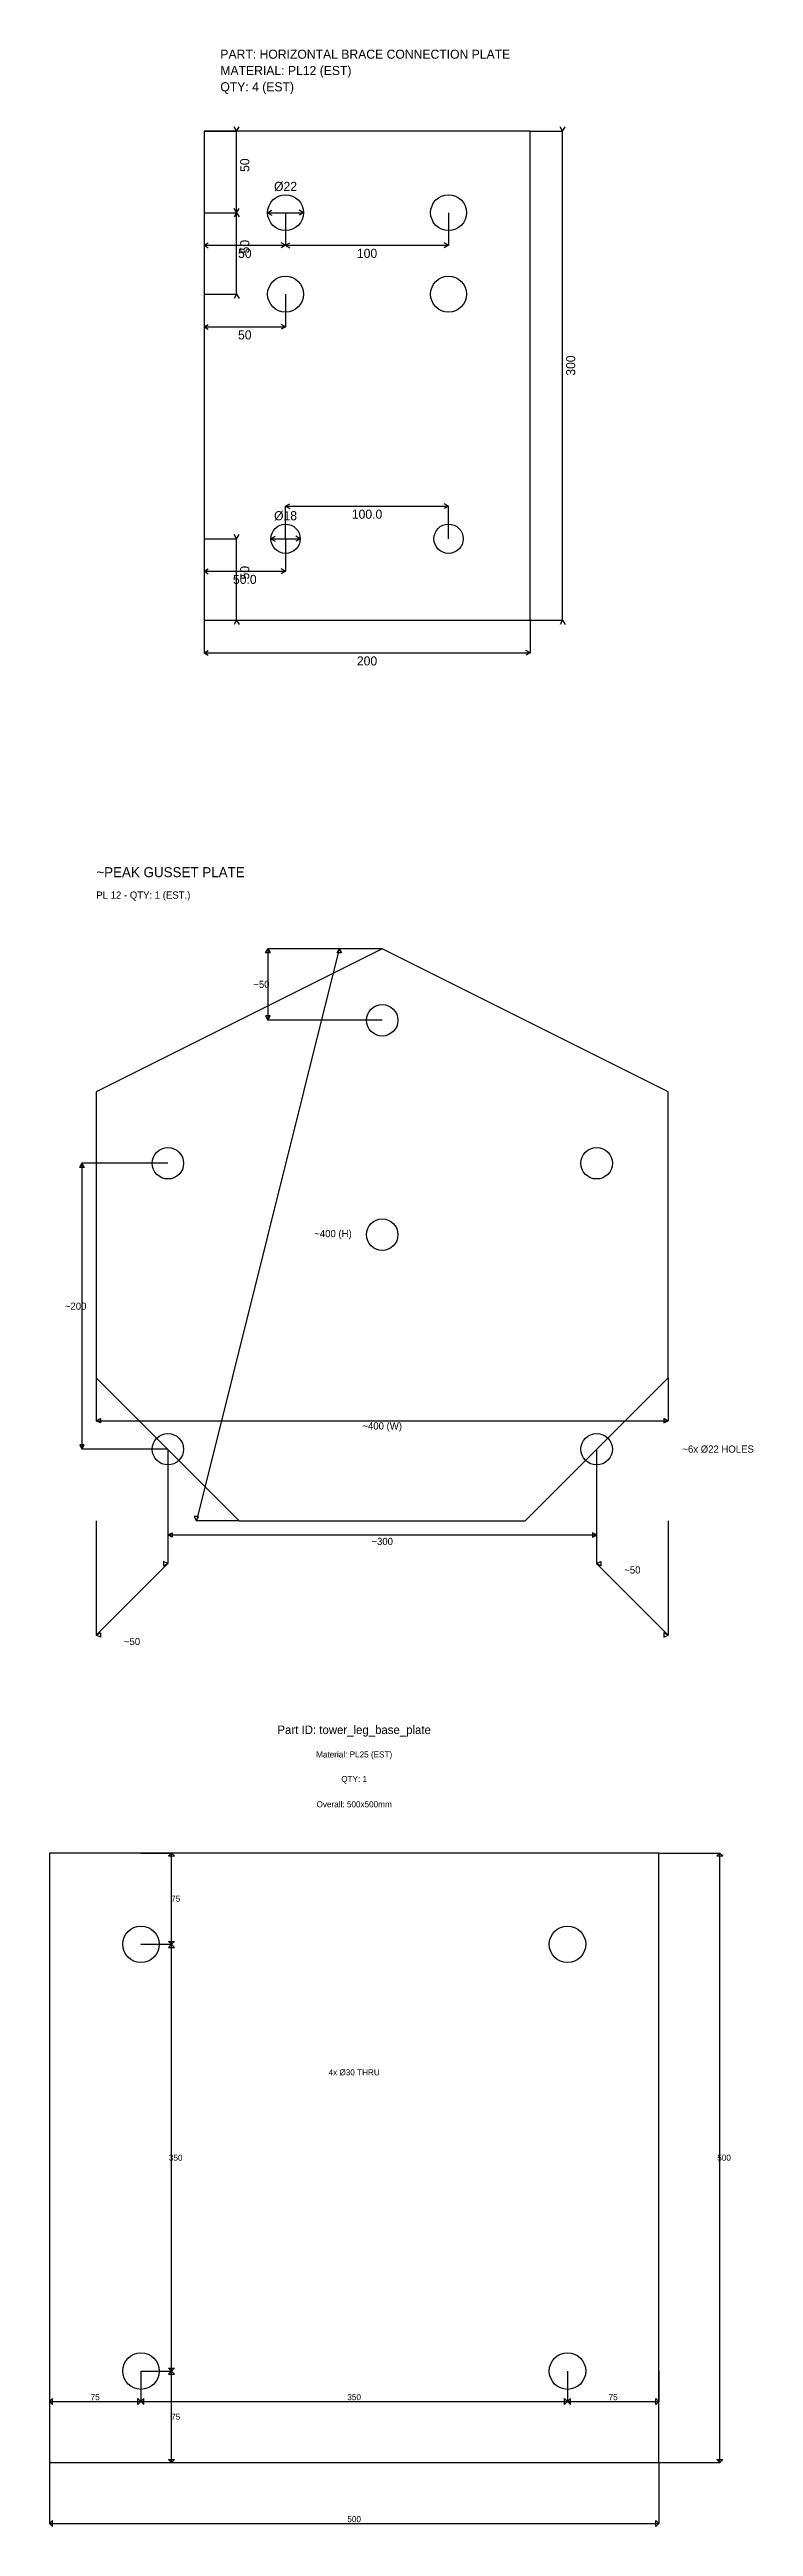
# Model space of a CAD drawing. Header units: millimetres. Extents: x 191 to 2285, y -1080 to 439.
# Drawn here: x 191 to 623, y -1080 to 439 of the extents above; entities that cross this region are included whole.
import ezdxf

# ---------------------------------------------------------------- set-up
doc = ezdxf.new("R2010")
doc.units = ezdxf.units.MM

msp = doc.modelspace()

# ---------------------------------------------------------------- linework, layer by layer
at = {"layer": 'DIMENSION'}
for p, q in [((285.7, 389.3), (305.7, 389.3)), ((305.7, 389.3), (304.2, 391.9)), ((305.7, 389.3), (307.2, 391.9)), ((305.7, 339.3), (305.7, 389.3)), ((485.7, 389.3), (505.7, 389.3)), ((505.7, 389.3), (504.2, 391.9)), ((505.7, 389.3), (507.2, 391.9)), ((505.7, 89.3), (505.7, 389.3)), ((285.7, 339.3), (285.7, 319.3)), ((285.7, 339.3), (305.7, 339.3)), ((285.7, 339.3), (305.7, 339.3)), ((305.7, 339.3), (304.2, 341.9)), ((305.7, 339.3), (304.2, 336.7)), ((305.7, 339.3), (307.2, 341.9)), ((305.7, 289.3), (305.7, 339.3)), ((305.7, 339.3), (307.2, 336.7)), ((324.7, 339.3), (327.3, 340.8)), ((324.7, 339.3), (346.7, 339.3)), ((324.7, 339.3), (327.3, 337.8)), ((335.7, 339.3), (335.7, 319.3)), ((335.7, 339.3), (335.7, 319.3)), ((346.7, 339.3), (344.1, 340.8)), ((346.7, 339.3), (344.1, 337.8)), ((435.7, 339.3), (435.7, 319.3)), ((285.7, 319.3), (288.3, 320.8)), ((285.7, 319.3), (335.7, 319.3)), ((285.7, 319.3), (288.3, 317.8)), ((335.7, 319.3), (333.1, 320.8)), ((335.7, 319.3), (333.1, 317.8)), ((335.7, 319.3), (338.3, 320.8)), ((335.7, 319.3), (435.7, 319.3)), ((335.7, 319.3), (338.3, 317.8)), ((435.7, 319.3), (433.1, 320.8)), ((435.7, 319.3), (433.1, 317.8)), ((285.7, 289.3), (285.7, 269.3)), ((285.7, 289.3), (305.7, 289.3)), ((305.7, 289.3), (304.2, 286.7)), ((305.7, 289.3), (307.2, 286.7)), ((335.7, 289.3), (335.7, 269.3)), ((285.7, 269.3), (288.3, 270.8)), ((285.7, 269.3), (335.7, 269.3)), ((285.7, 269.3), (288.3, 267.8)), ((335.7, 269.3), (333.1, 270.8)), ((335.7, 269.3), (333.1, 267.8)), ((335.7, 159.3), (338.3, 160.8)), ((335.7, 139.3), (335.7, 159.3)), ((335.7, 159.3), (435.7, 159.3)), ((335.7, 159.3), (338.3, 157.8)), ((435.7, 159.3), (433.1, 160.8)), ((435.7, 159.3), (433.1, 157.8)), ((435.7, 139.3), (435.7, 159.3)), ((285.7, 139.3), (285.7, 119.3)), ((285.7, 139.3), (305.7, 139.3)), ((305.7, 139.3), (304.2, 141.9)), ((305.7, 139.3), (307.2, 141.9)), ((305.7, 89.3), (305.7, 139.3)), ((326.7, 139.3), (329.3, 140.8)), ((326.7, 139.3), (344.7, 139.3)), ((326.7, 139.3), (329.3, 137.8)), ((335.7, 139.3), (335.7, 119.3)), ((344.7, 139.3), (342.1, 140.8)), ((344.7, 139.3), (342.1, 137.8)), ((285.7, 119.3), (288.3, 120.8)), ((285.7, 119.3), (335.7, 119.3)), ((285.7, 119.3), (288.3, 117.8)), ((335.7, 119.3), (333.1, 120.8)), ((335.7, 119.3), (333.1, 117.8)), ((285.7, 89.3), (285.7, 69.3)), ((285.7, 89.3), (305.7, 89.3)), ((305.7, 89.3), (304.2, 86.7)), ((305.7, 89.3), (307.2, 86.7)), ((485.7, 89.3), (485.7, 69.3)), ((485.7, 89.3), (505.7, 89.3)), ((505.7, 89.3), (504.2, 86.7)), ((505.7, 89.3), (507.2, 86.7)), ((285.7, 69.3), (288.3, 70.8)), ((285.7, 69.3), (485.7, 69.3)), ((285.7, 69.3), (288.3, 67.8)), ((485.7, 69.3), (483.1, 70.8)), ((485.7, 69.3), (483.1, 67.8)), ((368.7, -112.2), (281, -463.1)), ((395, -112.2), (324.9, -112.2)), ((324.9, -112.2), (324.9, -156.1)), ((395, -112.2), (368.7, -112.2)), ((395, -156.1), (324.9, -156.1)), ((263.5, -243.8), (210.8, -243.8)), ((210.8, -243.8), (210.8, -419.2)), ((219.6, -375.4), (219.6, -401.7)), ((570.5, -375.4), (570.5, -401.7)), ((219.6, -401.7), (570.5, -401.7)), ((263.5, -419.2), (210.8, -419.2)), ((263.5, -419.2), (263.5, -471.8)), ((263.5, -419.2), (263.5, -489.4)), ((526.6, -419.2), (526.6, -471.8)), ((526.6, -419.2), (526.6, -489.4)), ((219.6, -463.1), (219.6, -533.2)), ((307.3, -463.1), (281, -463.1)), ((570.5, -463.1), (570.5, -533.2)), ((263.5, -471.8), (526.6, -471.8)), ((219.6, -533.2), (263.5, -489.4)), ((526.6, -489.4), (570.5, -533.2)), ((247, -666.9), (265.7, -666.9)), ((265.7, -722.9), (265.7, -666.9)), ((564.8, -666.9), (602.1, -666.9)), ((602.1, -1040.7), (602.1, -666.9)), ((247, -722.9), (265.7, -722.9)), ((247, -722.9), (265.7, -722.9)), ((265.7, -984.7), (265.7, -722.9)), ((190.9, -984.7), (190.9, -1003.4)), ((247, -984.7), (247, -1003.4)), ((247, -984.7), (247, -1003.4)), ((247, -984.7), (265.7, -984.7)), ((247, -984.7), (265.7, -984.7)), ((265.7, -1040.7), (265.7, -984.7)), ((508.7, -984.7), (508.7, -1003.4)), ((508.7, -984.7), (508.7, -1003.4)), ((564.8, -984.7), (564.8, -1003.4)), ((190.9, -1003.4), (247, -1003.4)), ((247, -1003.4), (508.7, -1003.4)), ((508.7, -1003.4), (564.8, -1003.4)), ((190.9, -1040.7), (190.9, -1078.1)), ((247, -1040.7), (265.7, -1040.7)), ((564.8, -1040.7), (564.8, -1078.1)), ((564.8, -1040.7), (602.1, -1040.7)), ((190.9, -1078.1), (564.8, -1078.1))]:
    msp.add_line(p, q, dxfattribs=at)
for points in [[(324.9, -112.2), (326.2, -114.8), (323.5, -114.8), (324.9, -112.2)], [(368.7, -112.2), (370, -114.8), (367.4, -114.8), (368.7, -112.2)], [(324.9, -156.1), (326.2, -153.4), (323.5, -153.4), (324.9, -156.1)], [(210.8, -243.8), (212.2, -246.4), (209.5, -246.4), (210.8, -243.8)], [(219.6, -401.7), (222.2, -400.4), (222.2, -403), (219.6, -401.7)], [(570.5, -401.7), (567.8, -400.4), (567.8, -403), (570.5, -401.7)], [(210.8, -419.2), (212.2, -416.6), (209.5, -416.6), (210.8, -419.2)], [(263.5, -471.8), (266.1, -470.5), (266.1, -473.2), (263.5, -471.8)], [(281, -463.1), (282.3, -460.4), (279.7, -460.4), (281, -463.1)], [(526.6, -471.8), (524, -470.5), (524, -473.2), (526.6, -471.8)], [(263.5, -489.4), (260.8, -488.1), (260.8, -490.7), (263.5, -489.4)], [(526.6, -489.4), (529.2, -488.1), (529.2, -490.7), (526.6, -489.4)], [(219.6, -533.2), (222.2, -531.9), (222.2, -534.6), (219.6, -533.2)], [(570.5, -533.2), (567.8, -531.9), (567.8, -534.6), (570.5, -533.2)], [(265.7, -666.9), (263.8, -668.7), (267.5, -668.7), (265.7, -666.9)], [(602.1, -666.9), (600.3, -668.7), (604, -668.7), (602.1, -666.9)], [(265.7, -722.9), (263.8, -721.1), (267.5, -721.1), (265.7, -722.9)], [(265.7, -722.9), (263.8, -724.8), (267.5, -724.8), (265.7, -722.9)], [(265.7, -984.7), (263.8, -982.8), (267.5, -982.8), (265.7, -984.7)], [(265.7, -984.7), (263.8, -986.5), (267.5, -986.5), (265.7, -984.7)], [(190.9, -1003.4), (192.7, -1005.2), (192.7, -1001.5), (190.9, -1003.4)], [(247, -1003.4), (245.1, -1005.2), (245.1, -1001.5), (247, -1003.4)], [(247, -1003.4), (248.8, -1005.2), (248.8, -1001.5), (247, -1003.4)], [(508.7, -1003.4), (506.8, -1005.2), (506.8, -1001.5), (508.7, -1003.4)], [(508.7, -1003.4), (510.5, -1005.2), (510.5, -1001.5), (508.7, -1003.4)], [(564.8, -1003.4), (562.9, -1005.2), (562.9, -1001.5), (564.8, -1003.4)], [(265.7, -1040.7), (263.8, -1038.9), (267.5, -1038.9), (265.7, -1040.7)], [(602.1, -1040.7), (600.3, -1038.9), (604, -1038.9), (602.1, -1040.7)], [(190.9, -1078.1), (192.7, -1080), (192.7, -1076.3), (190.9, -1078.1)], [(564.8, -1078.1), (562.9, -1080), (562.9, -1076.3), (564.8, -1078.1)]]:
    msp.add_lwpolyline(points, close=True, dxfattribs=at)
at = {"layer": 'GEOMETRY'}
for points in [[(285.7, 89.3), (485.7, 89.3), (485.7, 389.3), (285.7, 389.3)], [(219.6, -375.4), (307.3, -463.1), (482.8, -463.1), (570.5, -375.4), (570.5, -199.9), (395, -112.2), (219.6, -199.9)], [(190.9, -1040.7), (564.8, -1040.7), (564.8, -666.9), (190.9, -666.9)]]:
    msp.add_lwpolyline(points, close=True, dxfattribs=at)
for centre, radius in [((335.7, 339.3), 11), ((435.7, 339.3), 11), ((335.7, 289.3), 11), ((435.7, 289.3), 11), ((335.7, 139.3), 9), ((435.7, 139.3), 9), ((395, -156.1), 9.65), ((263.5, -243.8), 9.65), ((526.6, -243.8), 9.65), ((395, -287.6), 9.65), ((263.5, -419.2), 9.65), ((526.6, -419.2), 9.65), ((247, -722.9), 11.2), ((508.7, -722.9), 11.2), ((247, -984.7), 11.2), ((508.7, -984.7), 11.2)]:
    msp.add_circle(centre, radius, dxfattribs=at)

# ---------------------------------------------------------------- texts
at = {"layer": 'ANNOTATION'}
for s, insert, char_height, attachment_point in [('PART: HORIZONTAL BRACE CONNECTION PLATE', (295.7, 439.3), 5.58, 1), ('MATERIAL: PL12 (EST)', (295.7, 429.3), 5.58, 1), ('QTY: 4 (EST)', (295.7, 419.3), 5.58, 1), ('Ø22', (335.7, 355.3), 5.58, 5), ('50', (310.7, 314.3), 5.58, 5), ('100', (385.7, 314.3), 5.58, 5), ('50', (310.7, 264.3), 5.58, 5), ('Ø18', (335.7, 153.3), 5.58, 5), ('100.0', (385.7, 154.3), 5.58, 5), ('50.0', (310.7, 114.3), 5.58, 5), ('200', (385.7, 64.3), 5.58, 5), ('~PEAK GUSSET PLATE', (219.6, -68.4), 6.14, 7), ('PL 12 - QTY: 1 (EST.)', (219.6, -77.1), 4.386, 1), ('~6x Ø22 HOLES', (579.2, -419.2), 4.386, 4), ('Part ID: tower_leg_base_plate', (377.8, -592.1), 5.234, 5), ('Material: PL25 (EST)', (377.8, -607), 3.739, 5), ('QTY: 1', (377.8, -622), 3.74, 5), ('Overall: 500x500mm', (377.8, -637), 3.739, 5), ('75', (268.3, -694.9), 3.74, 5), ('4x Ø30 THRU', (377.8, -801.5), 3.739, 5), ('350', (268.3, -853.8), 3.74, 5), ('500', (604.8, -853.8), 3.74, 5), ('75', (218.9, -1000.7), 3.74, 5), ('350', (377.8, -1000.7), 3.74, 5), ('75', (536.7, -1000.7), 3.74, 5), ('75', (268.3, -1012.7), 3.74, 5), ('500', (377.8, -1075.5), 3.74, 5)]:
    msp.add_mtext(s, dxfattribs=dict(at, insert=insert, char_height=char_height, attachment_point=attachment_point))
at = {"layer": 'ANNOTATION', "char_height": 5.58, "attachment_point": 4, "rotation": 90}
for s, insert in [('50', (310.7, 364.3)), ('50', (310.7, 314.3)), ('300', (510.7, 239.3)), ('50', (310.7, 114.3))]:
    msp.add_mtext(s, dxfattribs=dict(at, insert=insert))
at = {"layer": 'DIMENSION', "char_height": 4.39, "attachment_point": 5}
for s, insert in [('~50', (320.9, -134.1)), ('~400 (H)', (364.8, -287.6)), ('~200', (206.9, -331.5)), ('~400 (W)', (395, -405.6)), ('~300', (395, -475.8)), ('~50', (548.5, -493.3)), ('~50', (241.5, -537.2))]:
    msp.add_mtext(s, dxfattribs=dict(at, insert=insert))

doc.saveas('drawing.dxf')
